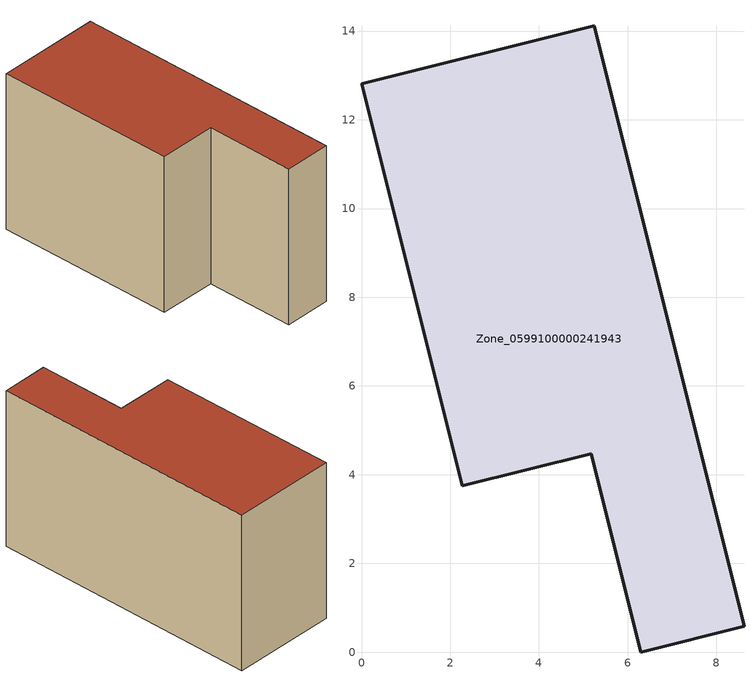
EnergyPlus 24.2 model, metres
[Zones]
Zone_0599100000241943
 floor ground (C_G): 0,12.81 5.25,14.12 8.62,0.58 6.29,0 5.18,4.47 2.27,3.75 z0
 wall outside (C_F): 5.25,14.12 0,12.81 2.27,3.75 5.18,4.47 6.29,0 8.62,0.58 5.25,14.12 z0:8.26
 roof outside (C_R): 8.62,0.58 5.25,14.12 0,12.81 2.27,3.75 5.18,4.47 6.29,0 z8.26
[BUILDING]
Pand.0599100000241943: North Axis=0; Terrain=City; Loads Convergence Tolerance Value=0.04; Temperature Convergence Tolerance Value=0.4; Solar Distribution=FullExterior; Maximum Number of Warmup Days=25; Minimum Number of Warmup Days=1
[Site:Location]
Rotterdam.The.Hague.AP_ZH_NLD Design_Conditions: Latitude=51.96; Longitude=4.45; Time Zone=1; Elevation=-4.5
[SITE:GROUNDTEMPERATURE:BUILDINGSURFACE]
18, 18, 18, 18, 18, 18, 18, 18, 18, 18, 18, 18
[MATERIAL] Thermal Absorptance=0.9; Solar Absorptance=0.7; Visible Absorptance=0.7
Name | Roughness | Thickness | Conductivity | Density | Specific Heat
G.TI.1975-1991 | MediumSmooth | 0.15 | 0.288461 | 540 | 1210
F.TI.1975-1991 | Rough | 0.3 | 0.230769 | 1920 | 840
R.TI.1975-1991 | MediumRough | 0.2 | 0.153846 | 1500 | 1000
[CONSTRUCTION]
C_G: G.TI.1975-1991
C_F: F.TI.1975-1991
C_R: R.TI.1975-1991
[ZONE]
Zone_0599100000241943: Type=1; Multiplier=1; Ceiling Height=Autocalculate; Volume=Autocalculate; Floor Area=autocalculate; Part of Total Floor Area=Yes
[ZONEINFILTRATION:DESIGNFLOWRATE]
Infil_Zone_0599100000241943: Zone or ZoneList or Space or SpaceList=Zone_0599100000241943; Schedule=AlwaysOn; Design Flow Rate Calculation Method=Flow/Area; Flow Rate per Floor Area=0.003; Constant Term Coefficient=1; Temperature Term Coefficient=0; Velocity Term Coefficient=0; Velocity Squared Term Coefficient=0
[HVACTEMPLATE:ZONE:IDEALLOADSAIRSYSTEM]
Zone_0599100000241943: Maximum Heating Supply Air Temperature=50; Minimum Cooling Supply Air Temperature=13; Maximum Heating Supply Air Humidity Ratio=0.0156; Minimum Cooling Supply Air Humidity Ratio=0.0077; Heating Limit=NoLimit; Cooling Limit=NoLimit; Dehumidification Control Type=ConstantSensibleHeatRatio; Cooling Sensible Heat Ratio=0.7; Dehumidification Setpoint=60; Humidification Control Type=None; Humidification Setpoint=30; Outdoor Air Method=None; Outdoor Air Flow Rate per Person=0.00944; Outdoor Air Flow Rate per Zone Floor Area=0; Outdoor Air Flow Rate per Zone=0; Demand Controlled Ventilation Type=None; Outdoor Air Economizer Type=NoEconomizer; Heat Recovery Type=None; Sensible Heat Recovery Effectiveness=0.7; Latent Heat Recovery Effectiveness=0.65
[ZONECONTROL:THERMOSTAT]
ThermostatControl_Zone_0599100000241943: Zone or ZoneList=Zone_0599100000241943; Control Type Schedule=DualSetpointControlType; Control 1=Thermostat_Zone_0599100000241943; Temperature Difference Between Cutout And Setpoint=0
[THERMOSTATSETPOINT:DUALSETPOINT]
Thermostat_Zone_0599100000241943: Heating Setpoint Temperature Schedule=HeatingSetpoint_Zone_0599100000241943; Cooling Setpoint Temperature Schedule=CoolingSetpoint_Zone_0599100000241943
[SCHEDULE:COMPACT]
HeatingSetpoint_Zone_0599100000241943: Through: 12/31, For: AllDays, Until: 24:00, 21
CoolingSetpoint_Zone_0599100000241943: Through: 12/31, For: AllDays, Until: 24:00, 24
DualSetpointControlType: Through: 12/31, For: AllDays, Until: 24:00, 4
AlwaysOn: Through: 12/31, For: AllDays, Until: 24:00, 1
